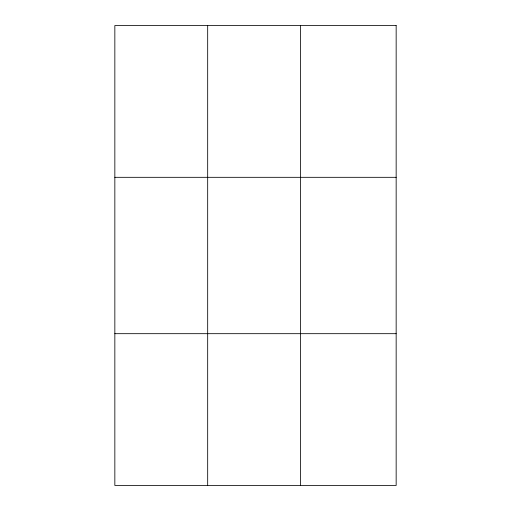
<?xml version="1.0" encoding="UTF-8"?>
<svg xmlns="http://www.w3.org/2000/svg" width="511" height="511" viewBox="0 0 511 511"><rect width="100%" height="100%" fill="white"/><g stroke="black" fill="none" stroke-linecap="round" stroke-linejoin="round"><path stroke-width="0.77" d="M207.677 485.45L207.677 25.55M300.513 485.45L300.513 25.55M114.841 177.317L396.159 177.317M114.841 333.683L396.159 333.683M396.159 25.55L396.159 485.45L114.841 485.45L114.841 25.55L396.159 25.55"/></g></svg>
